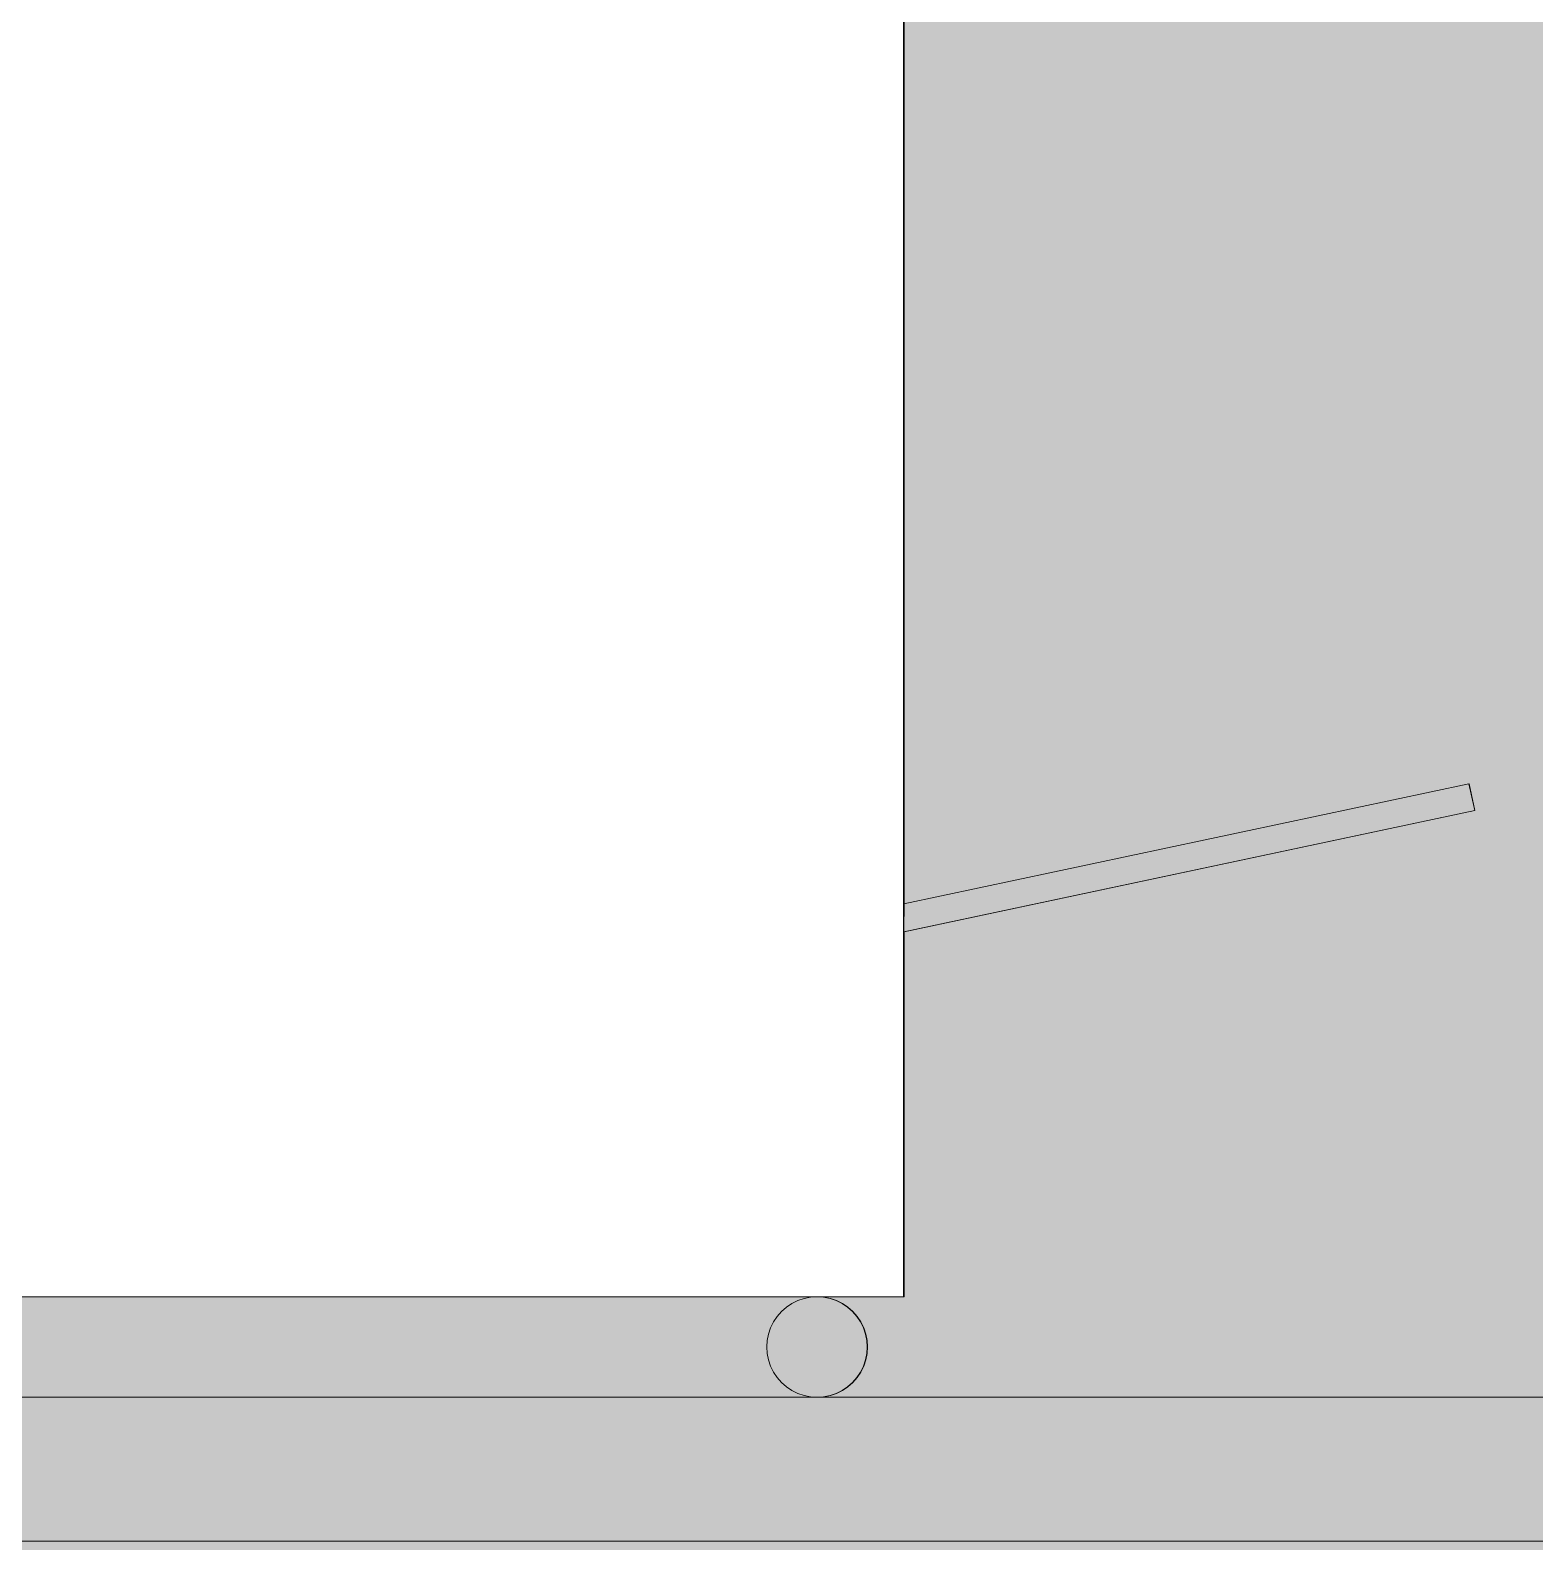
# Model space of a CAD drawing. Header units: millimetres. Extents: x -46169 to 174149, y -86316 to 18123.
# Drawn here: x 153364 to 154189, y -78958 to -78130 of the extents above; entities that cross this region are included whole.
import ezdxf

# ---------------------------------------------------------------- set-up
doc = ezdxf.new("R2010")
doc.units = ezdxf.units.MM
doc.header["$MEASUREMENT"] = 0
doc.linetypes.add('Dashed', pattern=[2822.222233, 1411.111116, -1411.111116])
doc.linetypes.add('Wipeout_Contour', pattern=[1000, 0, -1000])
for name, color, linetype, lineweight, true_color in [('0_Pen_No__105', 7, 'Continuous', 15, 0xa6a6a6), ('A-35-M_FFE_Sanitary_Pen_No__103', 7, 'Continuous', 15, 0xa6a6a6), ('A-35-M_FFE_Sanitary_Pen_No__210', 7, 'Continuous', 13, 0xbae3f7), ('New_A-20-M_Floor_Slab_Pen_No__109', 7, 'Continuous', 15, 0xa6a6a6), ('New_A-20-M_Floor_Slab_Pen_No__162', 7, 'Continuous', 0, 0xe47200), ('New_A-35-M_FFE_Loose_Pen_No__64', 7, 'Continuous', 20, 0x606060)]:
    doc.layers.add(name, color=color, linetype=linetype, lineweight=lineweight, true_color=true_color)
for name, color, linetype, lineweight in [('A-35-M_FFE_Sanitary_Pen_No__1', 7, 'Continuous', 13), ('A-35-M_FFE_Sanitary_Pen_No__191', 7, 'Continuous', 5), ('New_A-20-M_Floor_Slab_Pen_No__1', 7, 'Continuous', 13)]:
    doc.layers.add(name, color=color, linetype=linetype, lineweight=lineweight)
for name, color, linetype in [('New_A-20-M_Floor_Slab', 7, 'Continuous'), ('New_A-25-M_Wall_Int', 7, 'Continuous'), ('New_A-35-M_FFE_Loose', 7, 'Continuous')]:
    doc.layers.add(name, color=color, linetype=linetype)

# ---------------------------------------------------------------- blocks, each defined once
blk = doc.blocks.new('Section Elem_15_3', base_point=(165992.32, -78878.83))
at = {"color": 254, "linetype": 'Wipeout_Contour', "lineweight": 0, "ltscale": 12595104.60916826}
blk.add_wipeout([(152674.85, -78135.51), (152757.25, -78158.44), (152757.25, -77893.83), (152757.66, -77893.83), (152764.9, -77803.83), (152940.79, -77803.83), (152940.79, -77873.83), (152957.39, -77873.83), (153177.34, -77812.63), (153177.48, -77812.63), (153179.86, -77827.3), (153012.64, -77873.83), (153169.95, -77873.83), (153169.95, -77893.83), (153192.88, -77893.83), (153192.88, -77953.83), (153402.67, -77953.83), (153402.67, -77918.83), (153602.67, -77833.83), (153622.67, -77833.83), (153622.71, -77833.83), (153622.88, -77833.83), (153842.88, -77858.83), (153842.95, -77858.83), (153842.95, -77916.69), (153932.62, -77897.63), (153932.75, -77897.63), (153935.87, -77912.3), (153935.74, -77912.3), (153842.95, -77932.02), (153842.95, -78108.45), (154152.62, -78042.63), (154152.75, -78042.63), (154155.87, -78057.3), (154155.74, -78057.3), (153842.95, -78123.78), (153842.95, -78608.45), (154152.62, -78542.63), (154152.75, -78542.63), (154155.87, -78557.3), (154155.74, -78557.3), (153842.95, -78623.78), (153842.95, -78823.83), (153795.39, -78823.83), (153798.98, -78824.07), (153802.5, -78824.77), (153805.91, -78825.92), (153809.14, -78827.52), (153812.13, -78829.51), (153812.14, -78829.51), (153814.85, -78831.89), (153817.22, -78834.59), (153819.22, -78837.58), (153820.81, -78840.81), (153821.96, -78844.21), (153822.67, -78847.74), (153822.9, -78851.33), (153822.67, -78854.92), (153821.96, -78858.45), (153820.81, -78861.85), (153819.22, -78865.08), (153817.22, -78868.07), (153814.85, -78870.78), (153812.14, -78873.15), (153812.13, -78873.15), (153809.14, -78875.15), (153805.91, -78876.74), (153802.5, -78877.89), (153798.98, -78878.6), (153795.39, -78878.83), (157613.75, -78878.83), (157613.75, -76104.08), (152674.85, -76104.08)], dxfattribs=at).dxf.layer = 'New_A-25-M_Wall_Int'
at = {"color": 254, "linetype": 'Wipeout_Contour', "lineweight": 0, "ltscale": 8973908.24537571}
blk.add_wipeout([(153240.39, -78878.83), (153795.18, -78878.83), (153791.59, -78878.6), (153788.06, -78877.89), (153784.65, -78876.74), (153781.43, -78875.15), (153778.44, -78873.15), (153775.73, -78870.78), (153773.36, -78868.07), (153771.36, -78865.08), (153769.77, -78861.85), (153768.62, -78858.45), (153767.91, -78854.92), (153767.68, -78851.33), (153767.91, -78847.74), (153768.62, -78844.21), (153769.77, -78840.81), (153771.36, -78837.58), (153773.36, -78834.59), (153775.73, -78831.89), (153778.44, -78829.51), (153781.43, -78827.52), (153784.65, -78825.92), (153788.06, -78824.77), (153791.59, -78824.07), (153795.18, -78823.83), (153240.39, -78823.83), (153243.98, -78824.07), (153247.5, -78824.77), (153250.91, -78825.92), (153254.14, -78827.52), (153257.13, -78829.51), (153257.14, -78829.51), (153259.85, -78831.89), (153262.22, -78834.59), (153264.22, -78837.58), (153265.81, -78840.81), (153266.96, -78844.21), (153267.67, -78847.74), (153267.9, -78851.33), (153267.67, -78854.92), (153266.96, -78858.45), (153265.81, -78861.85), (153264.22, -78865.08), (153262.22, -78868.07), (153259.85, -78870.78), (153257.14, -78873.15), (153257.13, -78873.15), (153254.14, -78875.15), (153250.91, -78876.74), (153247.5, -78877.89), (153243.98, -78878.6)], dxfattribs=at).dxf.layer = 'New_A-25-M_Wall_Int'
at = {"color": 254, "linetype": 'Wipeout_Contour', "lineweight": 0, "ltscale": 518454.853036}
blk.add_wipeout([(153795.18, -78823.83), (153795.28, -78823.84), (153795.39, -78823.83)], dxfattribs=at).dxf.layer = 'New_A-25-M_Wall_Int'
at = {"color": 254, "linetype": 'Wipeout_Contour', "lineweight": 0, "ltscale": 518530.581585}
blk.add_wipeout([(153795.28, -78878.82), (153795.18, -78878.83), (153795.39, -78878.83)], dxfattribs=at).dxf.layer = 'New_A-25-M_Wall_Int'
blk = doc.blocks.new('Section Elem_28_3', base_point=(165992.32, -78878.83))
at = {"color": 254, "linetype": 'Wipeout_Contour', "lineweight": 0, "ltscale": 2071895.155936386}
blk.add_wipeout([(153842.67, -78823.83), (153842.95, -78823.83), (153842.95, -78623.78), (153842.73, -78623.83), (153842.73, -78608.5), (153842.95, -78608.45), (153842.95, -78123.78), (153842.73, -78123.83), (153842.73, -78108.5), (153842.95, -78108.45), (153842.95, -77978.83), (153842.67, -77978.83)], dxfattribs=at).dxf.layer = 'New_A-35-M_FFE_Loose'
at = {"color": 254, "linetype": 'Wipeout_Contour', "lineweight": 0, "ltscale": 692053.502688}
blk.add_wipeout([(154152.62, -78542.63), (154155.74, -78557.3), (154155.87, -78557.3), (154152.75, -78542.63)], dxfattribs=at).dxf.layer = 'New_A-35-M_FFE_Loose'
at = {"color": 254, "linetype": 'Wipeout_Contour', "lineweight": 0, "ltscale": 689517.018132}
blk.add_wipeout([(153842.67, -77978.83), (153192.67, -77978.83), (153192.67, -78823.83), (153842.67, -78823.83)], dxfattribs=at).dxf.layer = 'New_A-35-M_FFE_Loose'
at = {"layer": 'New_A-35-M_FFE_Loose_Pen_No__64', "linetype": 'Continuous'}
blk.add_line((153842.95, -78823.83), (153842.67, -78823.83), dxfattribs=at)
at = {"color": 254, "linetype": 'Wipeout_Contour', "lineweight": 0, "ltscale": 691558.611209}
blk.add_wipeout([(154155.74, -78557.3), (154152.62, -78542.63), (153842.73, -78608.5), (153842.73, -78623.83)], dxfattribs=at).dxf.layer = 'New_A-35-M_FFE_Loose'
at = {"color": 254, "linetype": 'Wipeout_Contour', "lineweight": 0, "ltscale": 8987962.387977418}
blk.add_wipeout([(153795.28, -78878.82), (153795.39, -78878.83), (153798.98, -78878.6), (153802.5, -78877.89), (153805.91, -78876.74), (153809.14, -78875.15), (153812.13, -78873.15), (153814.83, -78870.78), (153817.2, -78868.07), (153819.2, -78865.08), (153820.79, -78861.85), (153821.95, -78858.45), (153822.65, -78854.92), (153822.89, -78851.33), (153822.65, -78847.74), (153821.95, -78844.21), (153820.79, -78840.81), (153819.2, -78837.58), (153817.2, -78834.59), (153814.83, -78831.89), (153812.13, -78829.51), (153809.14, -78827.52), (153805.91, -78825.92), (153802.5, -78824.77), (153798.98, -78824.07), (153795.39, -78823.83), (153795.28, -78823.84), (153798.77, -78824.07), (153802.3, -78824.77), (153802.31, -78824.77), (153805.72, -78825.92), (153808.95, -78827.52), (153811.94, -78829.51), (153814.64, -78831.89), (153817.01, -78834.59), (153819.01, -78837.58), (153820.6, -78840.81), (153821.76, -78844.21), (153822.46, -78847.74), (153822.7, -78851.33), (153822.46, -78854.92), (153821.76, -78858.45), (153820.6, -78861.85), (153819.01, -78865.08), (153817.01, -78868.07), (153814.64, -78870.78), (153811.94, -78873.15), (153808.95, -78875.15), (153805.72, -78876.74), (153802.31, -78877.89), (153802.3, -78877.89), (153798.77, -78878.6)], dxfattribs=at).dxf.layer = 'New_A-35-M_FFE_Loose'
at = {"layer": 'New_A-35-M_FFE_Loose_Pen_No__64', "linetype": 'Continuous'}
for p, q in [((153842.67, -78823.83), (153842.67, -77978.83)), ((153842.95, -78608.45), (153842.95, -78123.81)), ((154152.62, -78542.63), (153842.73, -78608.5)), ((154152.75, -78542.63), (154152.62, -78542.63)), ((154155.74, -78557.3), (154152.62, -78542.63)), ((154155.87, -78557.3), (154152.75, -78542.63)), ((154155.74, -78557.3), (153842.73, -78623.83)), ((153842.87, -78623.83), (154155.87, -78557.3)), ((154155.87, -78557.3), (154155.74, -78557.3)), ((153842.73, -78623.83), (153842.73, -78608.5)), ((153842.73, -78623.83), (153842.87, -78623.83)), ((153842.95, -78823.83), (153842.95, -78623.81))]:
    blk.add_line(p, q, dxfattribs=at)
at = {"color": 254, "linetype": 'Wipeout_Contour', "lineweight": 0, "ltscale": 691350.773193}
blk.add_wipeout([(153812.14, -78829.51), (153812.13, -78829.51), (153814.83, -78831.89), (153814.85, -78831.89)], dxfattribs=at).dxf.layer = 'New_A-35-M_FFE_Loose'
at = {"color": 254, "linetype": 'Wipeout_Contour', "lineweight": 0, "ltscale": 691418.207147}
blk.add_wipeout([(153822.67, -78847.74), (153822.65, -78847.74), (153822.89, -78851.33), (153822.9, -78851.33)], dxfattribs=at).dxf.layer = 'New_A-35-M_FFE_Loose'
at = {"color": 254, "linetype": 'Wipeout_Contour', "lineweight": 0, "ltscale": 691364.438823}
blk.add_wipeout([(153814.85, -78831.89), (153814.83, -78831.89), (153817.2, -78834.59), (153817.22, -78834.59)], dxfattribs=at).dxf.layer = 'New_A-35-M_FFE_Loose'
at = {"color": 254, "linetype": 'Wipeout_Contour', "lineweight": 0, "ltscale": 691424.756773}
blk.add_wipeout([(153822.9, -78851.33), (153822.89, -78851.33), (153822.65, -78854.92), (153822.67, -78854.92)], dxfattribs=at).dxf.layer = 'New_A-35-M_FFE_Loose'
at = {"color": 254, "linetype": 'Wipeout_Contour', "lineweight": 0, "ltscale": 691377.412689}
blk.add_wipeout([(153817.22, -78834.59), (153817.2, -78834.59), (153819.2, -78837.58), (153819.22, -78837.58)], dxfattribs=at).dxf.layer = 'New_A-35-M_FFE_Loose'
at = {"color": 254, "linetype": 'Wipeout_Contour', "lineweight": 0, "ltscale": 691429.582895}
blk.add_wipeout([(153822.67, -78854.92), (153822.65, -78854.92), (153821.95, -78858.45), (153821.96, -78858.45)], dxfattribs=at).dxf.layer = 'New_A-35-M_FFE_Loose'
at = {"color": 254, "linetype": 'Wipeout_Contour', "lineweight": 0, "ltscale": 691389.472851}
blk.add_wipeout([(153819.22, -78837.58), (153819.2, -78837.58), (153820.79, -78840.81), (153820.81, -78840.81)], dxfattribs=at).dxf.layer = 'New_A-35-M_FFE_Loose'
at = {"color": 254, "linetype": 'Wipeout_Contour', "lineweight": 0, "ltscale": 691432.602972}
blk.add_wipeout([(153821.96, -78858.45), (153821.95, -78858.45), (153820.79, -78861.85), (153820.81, -78861.85)], dxfattribs=at).dxf.layer = 'New_A-35-M_FFE_Loose'
at = {"color": 254, "linetype": 'Wipeout_Contour', "lineweight": 0, "ltscale": 691400.413008}
blk.add_wipeout([(153820.81, -78840.81), (153820.79, -78840.81), (153821.95, -78844.21), (153821.96, -78844.21)], dxfattribs=at).dxf.layer = 'New_A-35-M_FFE_Loose'
at = {"color": 254, "linetype": 'Wipeout_Contour', "lineweight": 0, "ltscale": 691433.765351}
blk.add_wipeout([(153820.81, -78861.85), (153820.79, -78861.85), (153819.2, -78865.08), (153819.22, -78865.08)], dxfattribs=at).dxf.layer = 'New_A-35-M_FFE_Loose'
at = {"color": 254, "linetype": 'Wipeout_Contour', "lineweight": 0, "ltscale": 691410.046029}
blk.add_wipeout([(153821.96, -78844.21), (153821.95, -78844.21), (153822.65, -78847.74), (153822.67, -78847.74)], dxfattribs=at).dxf.layer = 'New_A-35-M_FFE_Loose'
at = {"color": 254, "linetype": 'Wipeout_Contour', "lineweight": 0, "ltscale": 691433.050154}
blk.add_wipeout([(153819.22, -78865.08), (153819.2, -78865.08), (153817.2, -78868.07), (153817.22, -78868.07)], dxfattribs=at).dxf.layer = 'New_A-35-M_FFE_Loose'
at = {"color": 254, "linetype": 'Wipeout_Contour', "lineweight": 0, "ltscale": 691430.469612}
blk.add_wipeout([(153817.22, -78868.07), (153817.2, -78868.07), (153814.83, -78870.78), (153814.85, -78870.78)], dxfattribs=at).dxf.layer = 'New_A-35-M_FFE_Loose'
at = {"color": 254, "linetype": 'Wipeout_Contour', "lineweight": 0, "ltscale": 691426.067859}
blk.add_wipeout([(153814.85, -78870.78), (153814.83, -78870.78), (153812.13, -78873.15), (153812.14, -78873.15)], dxfattribs=at).dxf.layer = 'New_A-35-M_FFE_Loose'
at = {"color": 254, "linetype": 'Wipeout_Contour', "lineweight": 0, "ltscale": 8295878.989096326}
blk.add_wipeout([(153822.44, -78847.74), (153821.74, -78844.21), (153820.59, -78840.81), (153818.99, -78837.58), (153817, -78834.59), (153814.62, -78831.89), (153811.92, -78829.51), (153808.93, -78827.52), (153805.7, -78825.92), (153802.3, -78824.77), (153798.77, -78824.07), (153795.18, -78823.83), (153791.59, -78824.07), (153788.06, -78824.77), (153784.65, -78825.92), (153781.43, -78827.52), (153778.44, -78829.51), (153775.73, -78831.89), (153773.36, -78834.59), (153771.36, -78837.58), (153769.77, -78840.81), (153768.62, -78844.21), (153767.91, -78847.74), (153767.68, -78851.33), (153767.91, -78854.92), (153768.62, -78858.45), (153769.77, -78861.85), (153771.36, -78865.08), (153773.36, -78868.07), (153775.73, -78870.78), (153778.44, -78873.15), (153781.43, -78875.15), (153784.65, -78876.74), (153788.06, -78877.89), (153791.59, -78878.6), (153795.18, -78878.83), (153798.77, -78878.6), (153802.3, -78877.89), (153805.7, -78876.74), (153808.93, -78875.15), (153811.92, -78873.15), (153814.62, -78870.78), (153817, -78868.07), (153818.99, -78865.08), (153820.59, -78861.85), (153821.74, -78858.45), (153822.44, -78854.92), (153822.68, -78851.33)], dxfattribs=at).dxf.layer = 'New_A-35-M_FFE_Loose'
at = {"layer": 'New_A-35-M_FFE_Loose_Pen_No__64', "linetype": 'Continuous'}
for p, q in [((153784.65, -78825.92), (153788.06, -78824.77)), ((153788.06, -78824.77), (153791.59, -78824.07)), ((153791.59, -78824.07), (153795.18, -78823.83)), ((153795.29, -78823.84), (153795.39, -78823.83)), ((153773.36, -78834.59), (153775.73, -78831.89)), ((153775.73, -78831.89), (153778.44, -78829.51)), ((153778.44, -78829.51), (153781.43, -78827.52)), ((153781.43, -78827.52), (153784.65, -78825.92)), ((153768.62, -78844.21), (153769.77, -78840.81)), ((153769.77, -78840.81), (153771.36, -78837.58)), ((153771.36, -78837.58), (153773.36, -78834.59)), ((153767.68, -78851.33), (153767.91, -78847.74)), ((153767.91, -78847.74), (153768.62, -78844.21)), ((153767.91, -78854.92), (153767.68, -78851.33)), ((153768.62, -78858.45), (153767.91, -78854.92)), ((153769.77, -78861.85), (153768.62, -78858.45)), ((153771.36, -78865.08), (153769.77, -78861.85)), ((153773.36, -78868.07), (153771.36, -78865.08)), ((153775.73, -78870.78), (153773.36, -78868.07)), ((153778.44, -78873.15), (153775.73, -78870.78)), ((153781.43, -78875.15), (153778.44, -78873.15)), ((153784.65, -78876.74), (153781.43, -78875.15)), ((153788.06, -78877.89), (153784.65, -78876.74)), ((153791.59, -78878.6), (153788.06, -78877.89)), ((153795.18, -78878.83), (153791.59, -78878.6)), ((153795.39, -78878.83), (153795.29, -78878.82))]:
    blk.add_line(p, q, dxfattribs=at)
at = {"color": 254, "linetype": 'Wipeout_Contour', "lineweight": 0, "ltscale": 691307.25941}
blk.add_wipeout([(153802.31, -78824.77), (153802.3, -78824.77), (153805.7, -78825.92), (153805.72, -78825.92)], dxfattribs=at).dxf.layer = 'New_A-35-M_FFE_Loose'
at = {"color": 254, "linetype": 'Wipeout_Contour', "lineweight": 0, "ltscale": 691417.467849}
blk.add_wipeout([(153822.46, -78847.74), (153822.44, -78847.74), (153822.68, -78851.33), (153822.7, -78851.33)], dxfattribs=at).dxf.layer = 'New_A-35-M_FFE_Loose'
at = {"layer": 'New_A-35-M_FFE_Loose_Pen_No__64', "linetype": 'Continuous'}
for p, q in [((153795.18, -78823.83), (153798.77, -78824.07)), ((153795.39, -78823.83), (153798.98, -78824.07)), ((153798.77, -78824.07), (153798.78, -78824.07)), ((153798.98, -78824.07), (153798.99, -78824.07))]:
    blk.add_line(p, q, dxfattribs=at)
at = {"color": 254, "linetype": 'Wipeout_Contour', "lineweight": 0, "ltscale": 691321.570329}
blk.add_wipeout([(153805.72, -78825.92), (153805.7, -78825.92), (153808.93, -78827.52), (153808.95, -78827.52)], dxfattribs=at).dxf.layer = 'New_A-35-M_FFE_Loose'
at = {"color": 254, "linetype": 'Wipeout_Contour', "lineweight": 0, "ltscale": 691424.017482}
blk.add_wipeout([(153822.7, -78851.33), (153822.68, -78851.33), (153822.44, -78854.92), (153822.46, -78854.92)], dxfattribs=at).dxf.layer = 'New_A-35-M_FFE_Loose'
at = {"layer": 'New_A-35-M_FFE_Loose_Pen_No__64', "linetype": 'Continuous'}
for p, q in [((153798.77, -78824.07), (153802.3, -78824.77)), ((153798.98, -78824.07), (153802.5, -78824.77)), ((153802.3, -78824.76), (153802.31, -78824.77)), ((153802.5, -78824.76), (153802.52, -78824.77))]:
    blk.add_line(p, q, dxfattribs=at)
at = {"color": 254, "linetype": 'Wipeout_Contour', "lineweight": 0, "ltscale": 691335.910267}
blk.add_wipeout([(153808.95, -78827.52), (153808.93, -78827.52), (153811.92, -78829.51), (153811.94, -78829.51)], dxfattribs=at).dxf.layer = 'New_A-35-M_FFE_Loose'
at = {"color": 254, "linetype": 'Wipeout_Contour', "lineweight": 0, "ltscale": 691428.843612}
blk.add_wipeout([(153822.46, -78854.92), (153822.44, -78854.92), (153821.74, -78858.45), (153821.76, -78858.45)], dxfattribs=at).dxf.layer = 'New_A-35-M_FFE_Loose'
at = {"layer": 'New_A-35-M_FFE_Loose_Pen_No__64', "linetype": 'Continuous'}
for p, q in [((153842.67, -78823.83), (153192.67, -78823.83)), ((153802.3, -78824.77), (153805.7, -78825.92)), ((153802.5, -78824.77), (153805.91, -78825.92)), ((153805.7, -78825.92), (153805.72, -78825.92)), ((153805.91, -78825.92), (153805.93, -78825.92))]:
    blk.add_line(p, q, dxfattribs=at)
at = {"color": 254, "linetype": 'Wipeout_Contour', "lineweight": 0, "ltscale": 691350.033871}
blk.add_wipeout([(153811.94, -78829.51), (153811.92, -78829.51), (153814.62, -78831.89), (153814.64, -78831.89)], dxfattribs=at).dxf.layer = 'New_A-35-M_FFE_Loose'
at = {"color": 254, "linetype": 'Wipeout_Contour', "lineweight": 0, "ltscale": 691431.863696}
blk.add_wipeout([(153821.76, -78858.45), (153821.74, -78858.45), (153820.59, -78861.85), (153820.6, -78861.85)], dxfattribs=at).dxf.layer = 'New_A-35-M_FFE_Loose'
at = {"layer": 'New_A-35-M_FFE_Loose_Pen_No__64', "linetype": 'Continuous'}
for p, q in [((153805.7, -78825.92), (153808.93, -78827.52)), ((153805.91, -78825.92), (153809.14, -78827.52)), ((153808.93, -78827.51), (153808.95, -78827.52)), ((153809.14, -78827.51), (153809.15, -78827.52))]:
    blk.add_line(p, q, dxfattribs=at)
at = {"color": 254, "linetype": 'Wipeout_Contour', "lineweight": 0, "ltscale": 691363.699501}
blk.add_wipeout([(153814.64, -78831.89), (153814.62, -78831.89), (153817, -78834.59), (153817.01, -78834.59)], dxfattribs=at).dxf.layer = 'New_A-35-M_FFE_Loose'
at = {"color": 254, "linetype": 'Wipeout_Contour', "lineweight": 0, "ltscale": 691433.026084}
blk.add_wipeout([(153820.6, -78861.85), (153820.59, -78861.85), (153818.99, -78865.08), (153819.01, -78865.08)], dxfattribs=at).dxf.layer = 'New_A-35-M_FFE_Loose'
at = {"layer": 'New_A-35-M_FFE_Loose_Pen_No__64', "linetype": 'Continuous'}
for p, q in [((153808.93, -78827.52), (153811.92, -78829.51)), ((153809.14, -78827.52), (153812.13, -78829.51)), ((153811.92, -78829.5), (153811.94, -78829.51)), ((153812.13, -78829.5), (153812.15, -78829.51)), ((153822.44, -78854.92), (153821.74, -78858.45)), ((153822.46, -78854.92), (153821.76, -78858.45)), ((153822.65, -78854.92), (153821.95, -78858.45)), ((153822.67, -78854.92), (153821.97, -78858.45))]:
    blk.add_line(p, q, dxfattribs=at)
at = {"color": 254, "linetype": 'Wipeout_Contour', "lineweight": 0, "ltscale": 691376.673371}
blk.add_wipeout([(153817.01, -78834.59), (153817, -78834.59), (153818.99, -78837.58), (153819.01, -78837.58)], dxfattribs=at).dxf.layer = 'New_A-35-M_FFE_Loose'
at = {"color": 254, "linetype": 'Wipeout_Contour', "lineweight": 0, "ltscale": 691432.310895}
blk.add_wipeout([(153819.01, -78865.08), (153818.99, -78865.08), (153817, -78868.07), (153817.01, -78868.07)], dxfattribs=at).dxf.layer = 'New_A-35-M_FFE_Loose'
at = {"layer": 'New_A-35-M_FFE_Loose_Pen_No__64', "linetype": 'Continuous'}
for p, q in [((153811.92, -78829.51), (153814.62, -78831.89)), ((153811.94, -78829.51), (153814.64, -78831.89)), ((153812.13, -78829.51), (153814.83, -78831.89)), ((153812.15, -78829.51), (153814.85, -78831.89)), ((153821.74, -78858.45), (153820.59, -78861.85)), ((153821.76, -78858.45), (153820.6, -78861.85)), ((153821.95, -78858.45), (153820.79, -78861.85)), ((153821.97, -78858.45), (153820.81, -78861.85))]:
    blk.add_line(p, q, dxfattribs=at)
at = {"color": 254, "linetype": 'Wipeout_Contour', "lineweight": 0, "ltscale": 691388.733536}
blk.add_wipeout([(153819.01, -78837.58), (153818.99, -78837.58), (153820.59, -78840.81), (153820.6, -78840.81)], dxfattribs=at).dxf.layer = 'New_A-35-M_FFE_Loose'
at = {"color": 254, "linetype": 'Wipeout_Contour', "lineweight": 0, "ltscale": 691429.730362}
blk.add_wipeout([(153817.01, -78868.07), (153817, -78868.07), (153814.62, -78870.78), (153814.64, -78870.78)], dxfattribs=at).dxf.layer = 'New_A-35-M_FFE_Loose'
at = {"layer": 'New_A-35-M_FFE_Loose_Pen_No__64', "linetype": 'Continuous'}
for p, q in [((153814.62, -78831.89), (153817, -78834.59)), ((153814.64, -78831.89), (153817.01, -78834.59)), ((153814.83, -78831.89), (153817.2, -78834.59)), ((153814.85, -78831.89), (153817.22, -78834.59)), ((153820.59, -78861.85), (153818.99, -78865.08)), ((153820.6, -78861.85), (153819.01, -78865.08)), ((153820.79, -78861.85), (153819.2, -78865.08)), ((153820.81, -78861.85), (153819.22, -78865.08))]:
    blk.add_line(p, q, dxfattribs=at)
at = {"color": 254, "linetype": 'Wipeout_Contour', "lineweight": 0, "ltscale": 691399.673698}
blk.add_wipeout([(153820.6, -78840.81), (153820.59, -78840.81), (153821.74, -78844.21), (153821.76, -78844.21)], dxfattribs=at).dxf.layer = 'New_A-35-M_FFE_Loose'
at = {"color": 254, "linetype": 'Wipeout_Contour', "lineweight": 0, "ltscale": 691425.328616}
blk.add_wipeout([(153814.64, -78870.78), (153814.62, -78870.78), (153811.92, -78873.15), (153811.94, -78873.15)], dxfattribs=at).dxf.layer = 'New_A-35-M_FFE_Loose'
at = {"layer": 'New_A-35-M_FFE_Loose_Pen_No__64', "linetype": 'Continuous'}
for p, q in [((153817, -78834.59), (153818.99, -78837.58)), ((153817.01, -78834.59), (153819.01, -78837.58)), ((153817.2, -78834.59), (153819.2, -78837.58)), ((153817.22, -78834.59), (153819.22, -78837.58)), ((153818.99, -78865.08), (153817, -78868.07)), ((153819.01, -78865.08), (153817.01, -78868.07)), ((153819.2, -78865.08), (153817.2, -78868.07)), ((153819.22, -78865.08), (153817.22, -78868.07))]:
    blk.add_line(p, q, dxfattribs=at)
at = {"color": 254, "linetype": 'Wipeout_Contour', "lineweight": 0, "ltscale": 691409.306725}
blk.add_wipeout([(153821.76, -78844.21), (153821.74, -78844.21), (153822.44, -78847.74), (153822.46, -78847.74)], dxfattribs=at).dxf.layer = 'New_A-35-M_FFE_Loose'
at = {"color": 254, "linetype": 'Wipeout_Contour', "lineweight": 0, "ltscale": 691419.180941}
blk.add_wipeout([(153811.94, -78873.15), (153811.92, -78873.15), (153808.93, -78875.15), (153808.95, -78875.15)], dxfattribs=at).dxf.layer = 'New_A-35-M_FFE_Loose'
at = {"layer": 'New_A-35-M_FFE_Loose_Pen_No__64', "linetype": 'Continuous'}
for p, q in [((153818.99, -78837.58), (153820.59, -78840.81)), ((153819.01, -78837.58), (153820.6, -78840.81)), ((153819.2, -78837.58), (153820.79, -78840.81)), ((153819.22, -78837.58), (153820.81, -78840.81)), ((153820.59, -78840.81), (153821.74, -78844.21)), ((153820.6, -78840.81), (153821.76, -78844.21)), ((153820.79, -78840.81), (153821.95, -78844.21)), ((153820.81, -78840.81), (153821.97, -78844.21)), ((153821.74, -78844.21), (153822.44, -78847.74)), ((153821.76, -78844.21), (153822.46, -78847.74)), ((153821.95, -78844.21), (153822.65, -78847.74)), ((153821.97, -78844.21), (153822.67, -78847.74)), ((153822.44, -78847.74), (153822.68, -78851.33)), ((153822.46, -78847.74), (153822.7, -78851.33)), ((153822.65, -78847.74), (153822.89, -78851.33)), ((153822.67, -78847.74), (153822.9, -78851.33)), ((153822.68, -78851.33), (153822.44, -78854.92)), ((153822.7, -78851.33), (153822.46, -78854.92)), ((153822.89, -78851.33), (153822.65, -78854.92)), ((153822.9, -78851.33), (153822.67, -78854.92)), ((153817, -78868.07), (153814.62, -78870.78)), ((153817.01, -78868.07), (153814.64, -78870.78)), ((153817.2, -78868.07), (153814.83, -78870.78)), ((153817.22, -78868.07), (153814.85, -78870.78))]:
    blk.add_line(p, q, dxfattribs=at)
at = {"color": 254, "linetype": 'Wipeout_Contour', "lineweight": 0, "ltscale": 691411.392478}
blk.add_wipeout([(153808.95, -78875.15), (153808.93, -78875.15), (153805.7, -78876.74), (153805.72, -78876.74)], dxfattribs=at).dxf.layer = 'New_A-35-M_FFE_Loose'
at = {"layer": 'New_A-35-M_FFE_Loose_Pen_No__64', "linetype": 'Continuous'}
for p, q in [((153814.62, -78870.78), (153811.92, -78873.15)), ((153811.94, -78873.15), (153811.92, -78873.16)), ((153814.64, -78870.78), (153811.94, -78873.15)), ((153814.83, -78870.78), (153812.13, -78873.15)), ((153812.15, -78873.15), (153812.13, -78873.16)), ((153814.85, -78870.78), (153812.15, -78873.15))]:
    blk.add_line(p, q, dxfattribs=at)
at = {"color": 254, "linetype": 'Wipeout_Contour', "lineweight": 0, "ltscale": 691402.096439}
blk.add_wipeout([(153805.72, -78876.74), (153805.7, -78876.74), (153802.3, -78877.89), (153802.31, -78877.89)], dxfattribs=at).dxf.layer = 'New_A-35-M_FFE_Loose'
at = {"layer": 'New_A-35-M_FFE_Loose_Pen_No__64', "linetype": 'Continuous'}
for p, q in [((153808.93, -78875.15), (153805.7, -78876.74)), ((153809.14, -78875.15), (153805.91, -78876.74)), ((153811.92, -78873.15), (153808.93, -78875.15)), ((153808.95, -78875.15), (153808.93, -78875.16)), ((153812.13, -78873.15), (153809.14, -78875.15)), ((153809.15, -78875.15), (153809.14, -78875.16)), ((153798.77, -78878.6), (153795.18, -78878.83)), ((153798.98, -78878.6), (153795.39, -78878.83)), ((153802.3, -78877.89), (153798.77, -78878.6)), ((153798.78, -78878.6), (153798.77, -78878.6)), ((153802.5, -78877.89), (153798.98, -78878.6)), ((153798.99, -78878.6), (153798.98, -78878.6)), ((153805.7, -78876.74), (153802.3, -78877.89)), ((153802.31, -78877.89), (153802.3, -78877.9)), ((153805.91, -78876.74), (153802.5, -78877.89)), ((153802.52, -78877.89), (153802.5, -78877.9)), ((153805.72, -78876.74), (153805.7, -78876.74)), ((153805.93, -78876.74), (153805.91, -78876.74))]:
    blk.add_line(p, q, dxfattribs=at)
blk = doc.blocks.new('Section Elem_149_3', base_point=(165992.32, -78878.83))
at = {"color": 254, "linetype": 'Wipeout_Contour', "lineweight": 0, "ltscale": 699871.567281}
blk.add_wipeout([(166086.44, -78878.83), (146101.16, -78878.83), (146101.16, -78957.83), (166086.44, -78957.83)], dxfattribs=at).dxf.layer = 'New_A-20-M_Floor_Slab'
at = {"layer": 'New_A-20-M_Floor_Slab_Pen_No__109', "linetype": 'Continuous'}
h = blk.add_hatch(dxfattribs=at)
h.set_pattern_fill('Lightweight_Concrete_0003', color=256, style=0, pattern_type=2)
h.set_pattern_definition([(0, (165992.32, -78878.83), (0, 389.7114), [24.375, -200.625]), (0, (166104.82, -78683.98), (0, 389.7114), [24.375, -200.625]), (60, (165992.32, -78878.83), (-337.5, 194.856), [24.375, -200.625]), (60, (166217.32, -78878.83), (-337.5, 194.856), [24.375, -200.625]), (120, (166016.7, -78878.83), (337.5, 194.856), [24.375, -200.625]), (120, (166241.7, -78878.83), (337.5, 194.856), [24.375, -200.625]), (0, (165992.32, -78841.33), (0, 75), [0, -75, 0, -112.5]), (45, (166029.82, -78841.33), (-53.033, 53.033), [0, -56.25, 0, -93.75])])
h.paths.add_polyline_path([(166086.44, -78878.83), (146101.16, -78878.83), (146101.16, -78957.83), (166086.44, -78957.83)])
at = {"layer": 'New_A-20-M_Floor_Slab_Pen_No__162', "linetype": 'Continuous'}
blk.add_hatch(color=256, dxfattribs=at).paths.add_polyline_path([(146101.16, -78957.83), (146101.16, -78958.33), (166086.44, -78958.33), (166086.44, -78957.83)])
at = {"layer": 'New_A-20-M_Floor_Slab_Pen_No__1', "linetype": 'Continuous'}
for p, q in [((166083.72, -78878.83), (146101.16, -78878.83)), ((166086.44, -78957.83), (146101.16, -78957.83))]:
    blk.add_line(p, q, dxfattribs=at)
blk = doc.blocks.new('A04 Atrium Longitudinal Section_STORY_MARKER', base_point=(165992.32, -78878.83))
at = {"layer": '0_Pen_No__105', "linetype": 'Dashed', "ltscale": 0.1}
blk.add_line((140779.43, -78878.83), (170486.51, -78878.83), dxfattribs=at)

msp = doc.modelspace()

# ---------------------------------------------------------------- block references
at = {"layer": 'New_A-25-M_Wall_Int'}
msp.add_blockref('Section Elem_15_3', (165992.32, -78878.83), dxfattribs=at)

# ---------------------------------------------------------------- next in the draw order: block references
at = {"layer": 'New_A-35-M_FFE_Loose'}
msp.add_blockref('Section Elem_28_3', (165992.32, -78878.83), dxfattribs=at)

# ---------------------------------------------------------------- next in the draw order: linework, layer by layer
at = {"layer": 'A-35-M_FFE_Sanitary_Pen_No__191', "linetype": 'Dashed', "ltscale": 0.1, "flags": 128}
msp.add_lwpolyline([(152764.9, -77803.83), (152940.85, -77802.71), (152940.6, -77873.83), (152957.39, -77873.83), (153177.34, -77812.63), (153179.88, -77826.08), (153012.64, -77873.83), (153169.76, -77873.83), (153169.76, -77893.83), (153192.67, -77893.83), (153192.67, -77953.83), (153402.67, -77953.83), (153402.67, -77918.83), (153622.67, -77833.83), (153842.95, -77858.83), (153842.95, -78823.83), (152757.25, -78823.83), (152757.25, -77893.83)], close=True, dxfattribs=at)

# ---------------------------------------------------------------- next in the draw order: block references
at = {"layer": 'New_A-20-M_Floor_Slab'}
msp.add_blockref('Section Elem_149_3', (165992.32, -78878.83), dxfattribs=at)

# ---------------------------------------------------------------- next in the draw order: hatches: boundary and pattern name
at = {"layer": 'A-35-M_FFE_Sanitary_Pen_No__103', "linetype": 'Continuous'}
msp.add_hatch(color=256, dxfattribs=at).paths.add_polyline_path([(140779.43, -78878.83), (172168.05, -78878.83), (172168.05, -86316.23), (140779.43, -86316.23)])
at = {"layer": 'A-35-M_FFE_Sanitary_Pen_No__210', "linetype": 'Continuous', "lineweight": 0, "ltscale": 0.1, "true_color": 0x2e383d}
h = msp.add_hatch(color=250, dxfattribs=at)
h.paths.add_polyline_path([(152674.37, -76104.08), (157613.75, -76104.08), (157613.75, -78878.83), (152674.37, -78878.83)])
h.paths.add_polyline_path([(152764.9, -77803.83), (152940.85, -77802.71), (152940.6, -77873.83), (152957.39, -77873.83), (153177.34, -77812.63), (153179.88, -77826.08), (153012.64, -77873.83), (153169.76, -77873.83), (153169.76, -77893.83), (153192.67, -77893.83), (153192.67, -77953.83), (153402.67, -77953.83), (153402.67, -77918.83), (153622.67, -77833.83), (153842.95, -77858.83), (153842.95, -78823.83), (152757.25, -78823.83), (152757.25, -77893.83)], flags=0)

# ---------------------------------------------------------------- next in the draw order: linework, layer by layer
at = {"layer": 'A-35-M_FFE_Sanitary_Pen_No__1', "linetype": 'Continuous', "flags": 128}
msp.add_lwpolyline([(140779.43, -78878.83), (172168.05, -78878.83), (172168.05, -86316.23), (140779.43, -86316.23)], close=True, dxfattribs=at)
at = {"layer": 'A-35-M_FFE_Sanitary_Pen_No__191', "linetype": 'Dashed', "ltscale": 0.1, "flags": 128}
msp.add_lwpolyline([(152674.37, -76104.08), (157613.75, -76104.08), (157613.75, -78878.83), (152674.37, -78878.83)], close=True, dxfattribs=at)

# ---------------------------------------------------------------- next in the draw order: block references
at = {"linetype": 'Continuous', "lineweight": 0}
msp.add_blockref('A04 Atrium Longitudinal Section_STORY_MARKER', (165992.32, -78878.83), dxfattribs=at)

doc.saveas('drawing.dxf')
